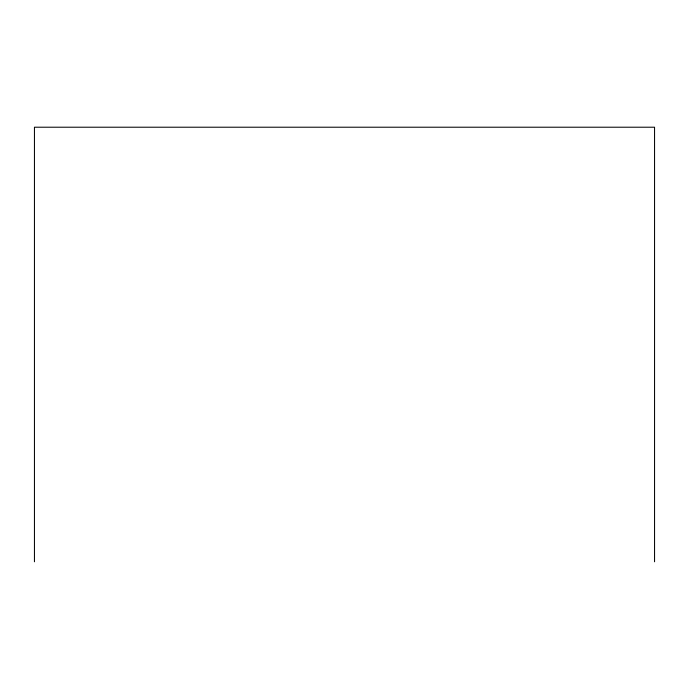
<?xml version="1.0" encoding="UTF-8"?>
<svg xmlns="http://www.w3.org/2000/svg" width="689" height="689" viewBox="0 0 689 689"><rect width="100%" height="100%" fill="white"/><g stroke="black" fill="none" stroke-linecap="round" stroke-linejoin="round"><path stroke-width="1.03" d="M654.55 561.785L654.55 127.215L34.45 127.215L34.45 561.785"/></g></svg>
